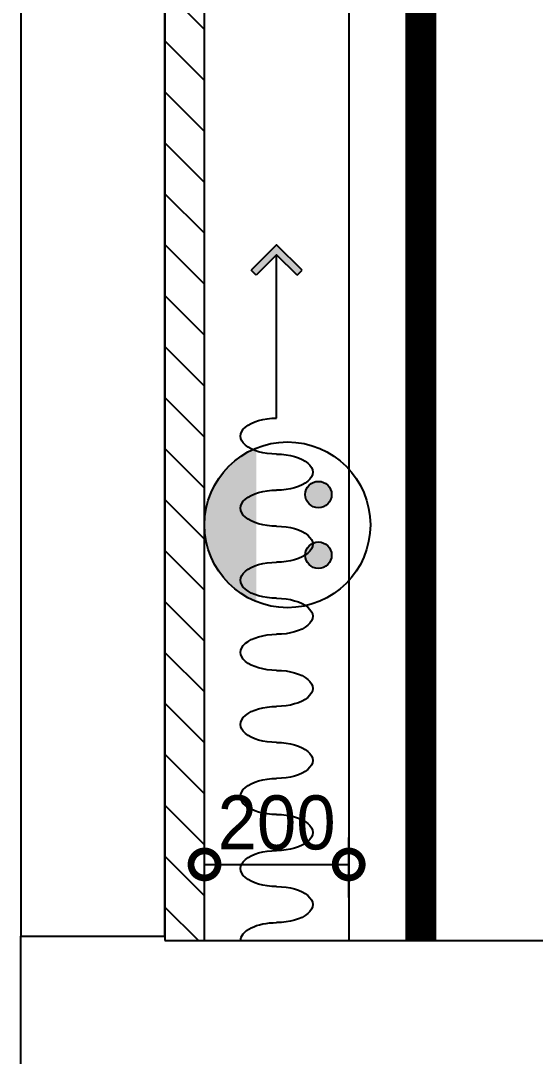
# Model space of a CAD drawing. Header units: inches. Extents: x 157163 to 245256, y -61743 to -20857.
# Drawn here: x 227130 to 227844, y -28340 to -26904 of the extents above; entities that cross this region are included whole.
import ezdxf

# ---------------------------------------------------------------- set-up
doc = ezdxf.new("R2010")
doc.units = ezdxf.units.IN
doc.header["$LTSCALE"] = 50
doc.header["$MEASUREMENT"] = 0
doc.linetypes.add('HID', pattern=[2.5, 1.5, -1])
for name, color, linetype in [('01. F-소품', 3, 'Continuous'), ('04-WIN', 4, 'Continuous'), ('06-LIGHT', 4, 'Continuous'), ('07-DIM WAL', 5, 'Continuous'), ('3.기호.계단선', 30, 'Continuous'), ('F-WALL1', 2, 'Continuous'), ('설비', 140, 'Continuous')]:
    doc.layers.add(name, color=color, linetype=linetype)
doc.styles.add('스타일1', font='HY울릉도M.TTF')
doc.dimstyles.new('30', dxfattribs={"dimscale": 30, "dimtxt": 2.5, "dimasz": 2.5, "dimexe": 1.25, "dimexo": 2, "dimtad": 1, "dimdec": 0, "dimtxsty": '스타일1', "dimblk": 'DOTSMALL', "dimcen": 2.5, "dimclrd": 1, "dimclre": 1, "dimclrt": 7, "dimadec": 0, "dimazin": 0, "dimtfac": 1, "dimtdec": 0, "dimtix": 1, "dimtmove": 0, "dimatfit": 3, "dimldrblk": 'DOTSMALL', "dimfxl": 1.25, "dimarcsym": 0})

# ---------------------------------------------------------------- blocks, each defined once
blk = doc.blocks.new('VUDAUSEH')
at = {"layer": '04-WIN'}
blk.add_lwpolyline([(205630.3, -28173.9), (205830.3, -28173.9), (205830.3, -25710.9), (205630.3, -25710.9)], close=True, dxfattribs=at)
at = {"layer": 'F-WALL1'}
for p, q in [((205630.3, -28391.9), (205630.3, -28173.9)), ((205830.3, -28179.9), (211137.3, -28179.9))]:
    blk.add_line(p, q, dxfattribs=at)
blk.add_lwpolyline([(205630.3, -28173.9), (205830.3, -28173.9), (205830.3, -28179.9)], dxfattribs=at)
blk = doc.blocks.new('cjswjdeh')
at = {"layer": '3.기호.계단선'}
h = blk.add_hatch(dxfattribs=at)
h.set_pattern_fill('_USER', color=8, scale=50, angle=135, pattern_type=0)
h.set_pattern_definition([(135, (21328.88, 454.787), (-35.355339, -35.355339), [])])
h.paths.add_polyline_path([(227385.3, -26920.4), (227330.3, -26920.4), (227330.3, -28179.9), (227385.3, -28179.9)])
h.paths.add_polyline_path([(227385.3, -25649.9), (227330.3, -25649.9), (227330.3, -26920.4), (227385.3, -26920.4)])
at = {"layer": '3.기호.계단선', "color": 8}
blk.add_lwpolyline([(227330.3, -28179.9), (227385.3, -28179.9), (227385.3, -25649.9), (227330.3, -25649.9)], close=True, dxfattribs=at)
blk.add_blockref('VUDAUSEH', (21500, 0))
blk = doc.blocks.new('FFSFDF')
at = {"layer": '01. F-소품'}
blk.add_hatch(color=8, dxfattribs=at).paths.add_polyline_path([(1567672.9, 1746751.1), (1567679.9, 1746744.1), (1567715.3, 1746779.4), (1567679.9, 1746814.8), (1567672.9, 1746807.7), (1567701.2, 1746779.4)])
at = {"layer": '01. F-소품', "color": 8}
for p, q in [((1567672.9, 1746807.7), (1567679.9, 1746814.8)), ((1567474.8, 1746779.4), (1567701.2, 1746779.4)), ((1567672.9, 1746751.1), (1567679.9, 1746744.1))]:
    blk.add_line(p, q, dxfattribs=at)
for points in [[(1567672.9, 1746807.7), (1567701.2, 1746779.4), (1567672.9, 1746751.1)], [(1567679.9, 1746814.8), (1567715.3, 1746779.4), (1567679.9, 1746744.1)]]:
    blk.add_lwpolyline(points, dxfattribs=at)
for centre, start_param, end_param in [((1566799.8, 1746779.4), 1.570796, 4.712389), ((1566899.8, 1746779.4), 1.570796, 4.712389), ((1566999.8, 1746779.4), 1.570796, 4.712389), ((1567099.8, 1746779.4), 1.570796, 4.712389), ((1567199.8, 1746779.4), 1.570796, 4.712389), ((1567299.8, 1746779.4), 1.570796, 4.712389), ((1567399.8, 1746779.4), 1.570796, 4.712389), ((1566749.8, 1746779.4), 6.283185, 7.853982), ((1566849.8, 1746779.4), 4.712389, 7.853982), ((1566949.8, 1746779.4), 4.712389, 7.853982), ((1567049.8, 1746779.4), 4.712389, 7.853982), ((1567149.8, 1746779.4), 4.712389, 7.853982), ((1567249.8, 1746779.4), 4.712389, 7.853982), ((1567349.8, 1746779.4), 4.712389, 7.853982), ((1567449.8, 1746779.4), 4.712389, 7.853982)]:
    blk.add_ellipse(centre, major_axis=(0, -50), ratio=0.5, start_param=start_param, end_param=end_param, dxfattribs=at)
blk = doc.blocks.new('_DOTSMALL')
at = {"color": 0, "linetype": 'ByBlock', "const_width": 0.5}
blk.add_lwpolyline([(-0.0625, 0, 1), (0.0625, 0, 1)], format="xyb", close=True, dxfattribs=at)
blk = doc.blocks.new('*D193')
at = {"layer": '07-DIM WAL', "color": 1, "lineweight": -2, "transparency": 16777216}
for p, q in [((227385.3, -28119.9), (227385.3, -28036.7)), ((227585.3, -28119.9), (227585.3, -28036.7)), ((227385.3, -28074.2), (227585.3, -28074.2))]:
    blk.add_line(p, q, dxfattribs=at)
at = {"layer": 'Defpoints', "color": 0, "transparency": 16777216}
for p in [(227585.3, -28074.2), (227385.3, -28179.9), (227585.3, -28179.9)]:
    blk.add_point(p, dxfattribs=at)
at = {"layer": '07-DIM WAL', "color": 1, "lineweight": -2, "transparency": 16777216, "xscale": 75, "yscale": 75, "zscale": 75}
blk.add_blockref('_DOTSMALL', (227385.3, -28074.2), dxfattribs=at)
at = {"layer": '07-DIM WAL', "color": 1, "lineweight": -2, "transparency": 16777216, "xscale": 75, "yscale": 75, "zscale": 75, "rotation": 180}
blk.add_blockref('_DOTSMALL', (227585.3, -28074.2), dxfattribs=at)
at = {"layer": '07-DIM WAL', "color": 7, "transparency": 16777216, "insert": (227485.3, -28016.4), "char_height": 75, "attachment_point": 5, "style": '스타일1'}
blk.add_mtext('200', dxfattribs=at)

msp = doc.modelspace()

# ---------------------------------------------------------------- hatches: boundary and pattern name
at = {"layer": '설비'}
h = msp.add_hatch(color=10, dxfattribs=at)
edge = h.paths.add_edge_path()
edge.add_line((227457.3, -27496.4), (227457.3, -27709.7))
edge.add_ellipse((227500.3, -27603), major_axis=(81.3, 81.3), ratio=1, start_angle=66.9578, end_angle=203.0422, ccw=False)
h = msp.add_hatch(color=10, dxfattribs=at)
edge = h.paths.add_edge_path()
edge.add_arc((227543.3, -27561), 18.3, -180, 180, ccw=False)
h = msp.add_hatch(color=10, dxfattribs=at)
edge = h.paths.add_edge_path()
edge.add_arc((227543.3, -27645.1), 18.3, -180, 180, ccw=False)

# ---------------------------------------------------------------- linework, layer by layer
at = {"layer": '06-LIGHT'}
msp.add_line((227585.3, -25649.9), (227585.3, -28179.9), dxfattribs=at)
at = {"layer": '06-LIGHT', "color": 10, "linetype": 'HID', "const_width": 43.2}
msp.add_lwpolyline([(227685.3, -25652), (227685.3, -28179.9)], dxfattribs=at)
at = {"layer": '설비', "color": 10}
for centre, radius in [((227500.3, -27603), 115), ((227543.3, -27561), 18.3), ((227543.3, -27645.1), 18.3)]:
    msp.add_circle(centre, radius, dxfattribs=at)

# ---------------------------------------------------------------- block references
msp.add_blockref('cjswjdeh', (0, 0))
at = {"color": 0, "xscale": -1, "rotation": 270}
msp.add_blockref('FFSFDF', (-1519294.1, -1594929.7), dxfattribs=at)

# ---------------------------------------------------------------- dimensions: what is measured, and where the dimension line sits
at = {"layer": '07-DIM WAL'}
dim = msp.add_linear_dim(base=(227585.3, -28074.2), p1=(227385.3, -28179.9), p2=(227585.3, -28179.9), dimstyle='30', override={"dimtfill": 0}, dxfattribs=at)
dim.commit()
dim.dimension.update_dxf_attribs({"geometry": '*D193', "text_midpoint": (227485.3, -28016.4)})

doc.saveas('drawing.dxf')
